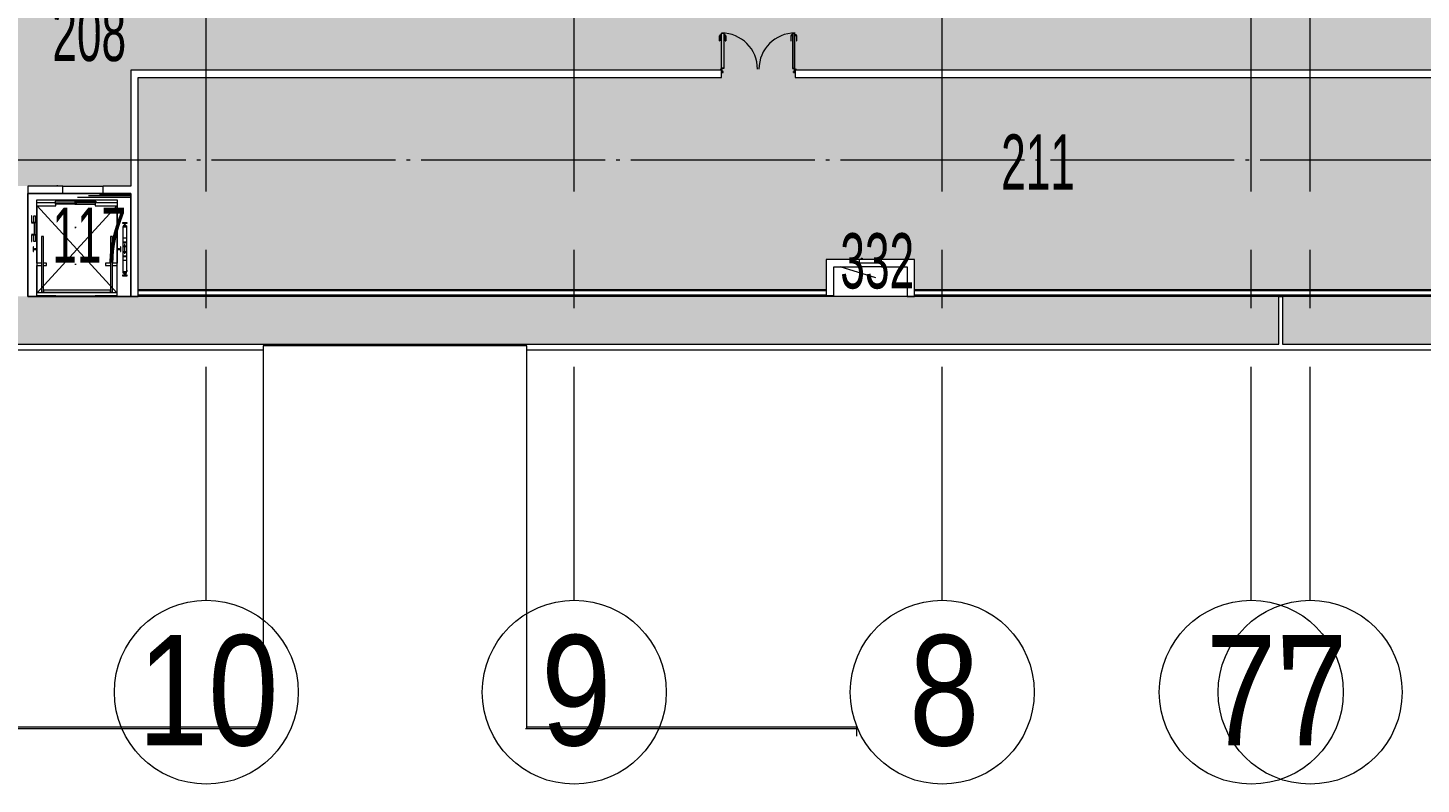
# Model space of a CAD drawing. Header units: metres. Extents: x -201 to 705, y -63 to 42.
# Drawn here: x 592.46 to 630.33, y -33.96 to -13.4 of the extents above; entities that cross this region are included whole.
import ezdxf

# ---------------------------------------------------------------- set-up
doc = ezdxf.new("R2010")
doc.units = ezdxf.units.M
for name, pattern in [('Dash', [3, 1.5, -1.5]), ('Grid Line', [11.1125, 6.35, -1.5875, 1.5875, -1.5875]), ('HAT AKSI', [5.6, 5, -0.3, 0, -0.3])]:
    doc.linetypes.add(name, pattern=pattern)
for name, color, linetype, lineweight in [('A-----NPP', 7, 'Continuous', 9), ('A-DETLGEM', 7, 'Continuous', 9), ('A_AREA', 7, 'Continuous', 9), ('A_DOOR', 7, 'Continuous', 9), ('A_GRID', 7, 'Continuous', 9), ('A_GRID_BALOON', 7, 'Continuous', 9), ('A_HATCH', 7, 'Continuous', 9), ('A_MECANIC', 7, 'Continuous', 9), ('A_RC', 7, 'Continuous', 9), ('A_TEXT_40', 7, 'Continuous', 9), ('A_WALL', 7, 'Continuous', 9), ('F-AFFFEQM', 7, 'Continuous', 9), ('G-PLANOTM', 7, 'Continuous', 9)]:
    doc.layers.add(name, color=color, linetype=linetype, lineweight=lineweight)
doc.styles.add('Arial Narrow_1', font='ARIALN.TTF', dxfattribs={"height": 3})
doc.styles.add('Arial Narrow_2', font='ARIALN.TTF', dxfattribs={"width": 0.7, "height": 1.5})
pattern_1 = [(45, (0, 0), (-0.442274, 0.442274), []), (45, (0.4423, 0), (-0.442274, 0.442274), [0.31274, -0.15637])]

# ---------------------------------------------------------------- blocks, each defined once
blk = doc.blocks.new('IC-TKN-M7-S22-000-10-A1-32-K-T-6C-200_rvt-3-14_73 _17_73_ TEKNİK KAT _FFL__ANAHTAR PLAN')
at = {"layer": 'A_HATCH', "true_color": 0x787878}
h = blk.add_hatch(dxfattribs=at)
h.set_pattern_fill('FP_3', color=8, style=0, pattern_type=2)
h.set_pattern_definition(pattern_1)
h.paths.add_polyline_path([(-106.648, -22), (-55.85, -22), (-55.85, -20.7), (-125.75, -20.7), (-125.75, -22), (-108.368, -22)])
h = blk.add_hatch(dxfattribs=at)
h.set_pattern_fill('FP_3', color=8, style=0, pattern_type=2)
h.set_pattern_definition(pattern_1)
h.paths.add_polyline_path([(-55.384, -22), (5.2, -22), (5.2, -20.7), (-55.75, -20.7), (-55.75, -22), (-55.386, -22)])
at = {"layer": 'A-----NPP'}
for p, q in [((-125.751, -22.15), (-83.453, -22.15)), ((-83.454, -22.05), (-83.454, -32.429)), ((-83.266, -22.05), (-83.454, -22.05)), ((-76.475, -22.05), (-83.266, -22.05)), ((-76.288, -22.05), (-76.475, -22.05)), ((-76.288, -32.429), (-76.288, -22.05)), ((-76.288, -22.15), (-55.384, -22.15)), ((-55.384, -22.15), (6.65, -22.15)), ((-83.437, -32.415), (-91.871, -32.415)), ((-91.871, -32.453), (-83.412, -32.453)), ((-76.33, -32.453), (-67.32, -32.453)), ((-67.32, -32.415), (-76.304, -32.415)), ((-67.32, -32.423), (-67.32, -32.415)), ((-67.32, -32.453), (-67.32, -32.423)), ((-67.32, -32.658), (-67.32, -32.453))]:
    blk.add_line(p, q, dxfattribs=at)
at = {"layer": 'A_RC'}
blk.add_line((-67.95, -20.7), (-67.95, -20.675), dxfattribs=at)
at = {"layer": 'A_WALL', "lineweight": 18}
for p, q in [((-55.85, -20.7), (-87.05, -20.7)), ((-55.85, -22), (-55.85, -20.7)), ((5.2, -20.7), (-55.75, -20.7)), ((-55.75, -20.7), (-55.75, -22)), ((-125.75, -22), (-55.85, -22)), ((-55.75, -22), (5.2, -22))]:
    blk.add_line(p, q, dxfattribs=at)
blk = doc.blocks.new('C1030_70_YK2 200x220cm - YK2 200x220cm-1520040-14_73 _17_73_ TEKNİK KAT _FFL__ANAHTAR PLAN')
at = {"layer": 'A-DETLGEM'}
for p, q in [((-1.05, 0.901), (-1.05, 1.036)), ((-1.04, 1.036), (-1.04, 0.901)), ((-1.03, 1.056), (-1, 1.056)), ((-1, 1.046), (-1.03, 1.046)), ((-0.999, 1.107), (-0.934, 1.107)), ((-0.999, 0.138), (-0.999, 1.107)), ((-0.938, 1.103), (-0.995, 1.103)), ((-0.995, 0.153), (-0.995, 1.103)), ((-0.938, 1.103), (-0.938, 0.153)), ((-0.935, 1.056), (-0.905, 1.056)), ((-0.905, 1.046), (-0.935, 1.046)), ((-0.934, 1.107), (-0.934, 0.62)), ((-0.895, 0.901), (-0.895, 1.036)), ((-0.885, 1.036), (-0.885, 0.901)), ((0.885, 1.036), (0.885, 0.901)), ((0.895, 0.901), (0.895, 1.036)), ((0.935, 1.056), (0.905, 1.056)), ((0.905, 1.046), (0.935, 1.046)), ((0.999, 1.107), (0.934, 1.107)), ((0.934, 1.107), (0.934, 0.62)), ((0.938, 1.103), (0.995, 1.103)), ((0.938, 1.103), (0.938, 0.153)), ((0.995, 0.153), (0.995, 1.103)), ((0.999, 0.138), (0.999, 1.107)), ((1.03, 1.056), (1, 1.056)), ((1, 1.046), (1.03, 1.046)), ((1.04, 1.036), (1.04, 0.901)), ((1.05, 0.901), (1.05, 1.036)), ((-0.934, 0.62), (-0.934, 0.149)), ((0.934, 0.62), (0.934, 0.149)), ((-0.991, 0.138), (-0.999, 0.138)), ((-0.938, 0.153), (-0.995, 0.153)), ((-0.991, 0.149), (-0.991, 0.138)), ((-0.934, 0.149), (-0.991, 0.149)), ((0.934, 0.149), (0.991, 0.149)), ((0.938, 0.153), (0.995, 0.153)), ((0.991, 0.149), (0.991, 0.138)), ((0.991, 0.138), (0.999, 0.138))]:
    blk.add_line(p, q, dxfattribs=at)
for centre, radius in [((-1, 0.13), 0.008), ((-1, 0.13), 0.006), ((1, 0.13), 0.008), ((1, 0.13), 0.006)]:
    blk.add_circle(centre, radius, dxfattribs=at)
for centre, radius, start, end in [((-1.03, 1.036), 0.02, 90, 180), ((-1.045, 0.901), 0.005, 180, 0), ((-1.03, 1.036), 0.01, 90, 180), ((-0.905, 1.036), 0.02, 360, 90), ((-0.905, 1.036), 0.01, 360, 90), ((-0.89, 0.901), 0.005, 180, 0), ((0.905, 1.036), 0.02, 90, 180), ((0.89, 0.901), 0.005, 180, 0), ((0.905, 1.036), 0.01, 90, 180), ((1.03, 1.036), 0.02, 0, 90), ((1.03, 1.036), 0.01, 360, 90), ((1.045, 0.901), 0.005, 180, 0)]:
    blk.add_arc(centre, radius, start, end, dxfattribs=at)
at = {"layer": 'A_DOOR'}
for p, q in [((-0.983, 0.118), (-1.038, 0.118)), ((-1.038, 0.118), (-1.038, 0.1)), ((-1.036, 0.1), (-1.036, 0.116)), ((-1.036, 0.116), (-0.985, 0.116)), ((-0.985, 0.095), (-0.987, 0.093)), ((-0.987, 0.093), (-0.987, 0.062)), ((-0.987, 0.062), (-0.985, 0.06)), ((-0.985, 0.116), (-0.985, 0.095)), ((-0.985, 0.092), (-0.983, 0.094)), ((-0.985, 0.063), (-0.985, 0.092)), ((-0.983, 0.061), (-0.985, 0.063)), ((-0.985, 0.06), (-0.985, 0.049)), ((-0.985, 0.049), (-0.965, 0.049)), ((-0.983, 0.045), (-0.985, 0.045)), ((-0.985, 0.045), (-0.985, 0.037)), ((-0.985, 0.037), (-0.957, 0.037)), ((-0.983, 0.094), (-0.983, 0.118)), ((-0.983, 0.051), (-0.983, 0.061)), ((-0.967, 0.051), (-0.983, 0.051)), ((-0.983, 0.039), (-0.983, 0.045)), ((-0.959, 0.039), (-0.983, 0.039)), ((-0.957, 0.061), (-0.967, 0.061)), ((-0.967, 0.061), (-0.967, 0.051)), ((-0.965, 0.049), (-0.965, 0.059)), ((-0.965, 0.059), (-0.959, 0.059)), ((-0.959, 0.059), (-0.959, 0.039)), ((-0.957, 0.037), (-0.957, 0.061)), ((0.967, 0.061), (0.957, 0.061)), ((0.957, 0.061), (0.957, 0.037)), ((0.957, 0.037), (0.985, 0.037)), ((0.959, 0.039), (0.959, 0.059)), ((0.959, 0.059), (0.965, 0.059)), ((0.983, 0.039), (0.959, 0.039)), ((0.965, 0.059), (0.965, 0.049)), ((0.965, 0.049), (0.985, 0.049)), ((0.967, 0.051), (0.967, 0.061)), ((0.983, 0.051), (0.967, 0.051)), ((1.038, 0.118), (0.983, 0.118)), ((0.983, 0.118), (0.983, 0.094)), ((0.983, 0.094), (0.985, 0.092)), ((0.985, 0.063), (0.983, 0.061)), ((0.983, 0.061), (0.983, 0.051)), ((0.985, 0.045), (0.983, 0.045)), ((0.983, 0.045), (0.983, 0.039)), ((0.985, 0.095), (0.985, 0.116)), ((0.985, 0.116), (1.036, 0.116)), ((0.987, 0.093), (0.985, 0.095)), ((0.985, 0.092), (0.985, 0.063)), ((0.985, 0.06), (0.987, 0.062)), ((0.985, 0.049), (0.985, 0.06)), ((0.985, 0.037), (0.985, 0.045)), ((0.987, 0.062), (0.987, 0.093)), ((1.036, 0.116), (1.036, 0.1)), ((1.038, 0.1), (1.038, 0.118))]:
    blk.add_line(p, q, dxfattribs=at)
for centre, start, end in [((-1, 0.13), 360, 90), ((1, 0.13), 90, 180)]:
    blk.add_arc(centre, 0.98, start, end, dxfattribs=at)
blk = doc.blocks.new('D1010_10_Asansör - D1010_10_Yolcu Asansörü Tek Yön-3866415-14_73 _17_73_ TEKNİK KAT _FFL__ANAHTAR PLAN')
at = {"layer": 'A_MECANIC'}
for p, q in [((-0.246, -0.1), (-0.246, 0.1)), ((-0.246, 0.1), (0.854, 0.1)), ((0.854, -0.1), (0.854, 0.1)), ((1.604, -0.1), (-1.196, -0.1)), ((-1.196, -0.1), (-1.196, -2.9)), ((-1.196, -2.9), (-1.196, -0.1)), ((-1.196, -0.1), (1.604, -0.1)), ((-0.952, -0.275), (1.23, -0.275)), ((-0.952, -1.999), (-0.952, -0.275)), ((-0.436, -0.355), (-0.952, -0.355)), ((0.098, -0.316), (-0.458, -0.316)), ((-0.458, -0.316), (-0.458, -0.355)), ((-0.458, -0.355), (0.098, -0.355)), ((-0.443, -0.357), (0.113, -0.357)), ((-0.443, -0.396), (-0.443, -0.357)), ((-0.436, -0.435), (-0.436, -0.355)), ((0.083, -0.357), (0.083, -0.396)), ((0.639, -0.357), (0.083, -0.357)), ((0.09, -0.404), (0.09, -0.309)), ((0.098, -0.355), (0.098, -0.316)), ((0.098, -0.316), (0.654, -0.316)), ((0.098, -0.355), (0.098, -0.316)), ((0.654, -0.355), (0.098, -0.355)), ((0.105, -0.404), (0.105, -0.309)), ((0.113, -0.357), (0.113, -0.396)), ((0.154, -0.204), (1.604, -0.204)), ((0.454, -0.162), (1.604, -0.162)), ((0.631, -0.355), (0.631, -0.435)), ((1.23, -0.355), (0.631, -0.355)), ((0.639, -0.396), (0.639, -0.357)), ((0.654, -0.316), (0.654, -0.355)), ((0.754, -0.121), (1.604, -0.121)), ((1.23, -0.275), (1.23, -1.999)), ((1.604, -2.9), (1.604, -0.1)), ((1.604, -0.1), (1.604, -2.9)), ((-1.091, -0.711), (-1.096, -0.711)), ((-1.091, -0.892), (-1.091, -0.711)), ((-1.037, -0.711), (-0.987, -0.711)), ((-1.037, -0.892), (-1.037, -0.711)), ((-0.987, -0.711), (-0.987, -0.892)), ((-0.942, -0.435), (-0.436, -0.435)), ((-0.942, -1.999), (-0.942, -0.435)), ((-0.942, -2.805), (1.218, -0.435)), ((1.218, -2.805), (-0.942, -0.435)), ((0.113, -0.396), (-0.443, -0.396)), ((0.083, -0.396), (0.639, -0.396)), ((0.631, -0.435), (1.218, -0.435)), ((1.218, -0.435), (1.218, -1.999)), ((-1.096, -0.897), (-1.037, -0.897)), ((-0.987, -0.892), (-1.091, -0.892)), ((-1.037, -0.897), (-0.987, -0.897)), ((-1.037, -0.906), (-1.037, -0.897)), ((-0.987, -0.906), (-1.037, -0.906)), ((-1.022, -0.906), (-1.022, -1.211)), ((-1.002, -1.211), (-1.002, -0.906)), ((-0.987, -0.897), (-0.987, -0.892)), ((-0.987, -0.897), (-0.987, -0.906)), ((0.113, -1.029), (0.083, -1.029)), ((0.098, -1.044), (0.098, -1.014)), ((1.377, -0.9), (1.377, -0.91)), ((1.504, -0.9), (1.377, -0.9)), ((1.381, -0.913), (1.432, -0.915)), ((1.385, -1.016), (1.385, -1.055)), ((1.385, -1.055), (1.39, -1.055)), ((1.39, -2.187), (1.39, -1.016)), ((1.409, -0.964), (1.395, -0.991)), ((1.395, -0.991), (1.395, -1.005)), ((1.484, -1.005), (1.396, -1.005)), ((1.396, -1.01), (1.484, -1.01)), ((1.414, -0.961), (1.431, -0.961)), ((1.431, -0.961), (1.431, -0.995)), ((1.431, -0.995), (1.449, -0.995)), ((1.432, -0.938), (1.432, -0.989)), ((1.432, -0.989), (1.448, -0.989)), ((1.436, -0.918), (1.436, -0.935)), ((1.445, -0.935), (1.445, -0.918)), ((1.448, -0.915), (1.5, -0.913)), ((1.448, -0.989), (1.448, -0.938)), ((1.449, -0.961), (1.467, -0.961)), ((1.449, -0.995), (1.449, -0.961)), ((1.472, -0.964), (1.485, -0.991)), ((1.485, -0.991), (1.485, -1.005)), ((1.49, -2.187), (1.49, -1.016)), ((1.49, -1.055), (1.495, -1.055)), ((1.495, -1.055), (1.495, -1.016)), ((1.504, -0.91), (1.504, -0.9)), ((-1.037, -1.221), (-1.096, -1.221)), ((-1.096, -1.406), (-1.091, -1.406)), ((-1.091, -1.226), (-0.987, -1.226)), ((-1.091, -1.406), (-1.091, -1.226)), ((-1.037, -1.211), (-1.037, -1.221)), ((-0.987, -1.211), (-1.037, -1.211)), ((-0.987, -1.221), (-1.037, -1.221)), ((-1.037, -1.406), (-1.037, -1.226)), ((-0.987, -1.406), (-1.037, -1.406)), ((-0.987, -1.221), (-0.987, -1.211)), ((-0.987, -1.226), (-0.987, -1.221)), ((-0.987, -1.226), (-0.987, -1.406)), ((-0.774, -1.275), (-0.825, -1.275)), ((-0.825, -1.275), (-0.825, -2.787)), ((-0.774, -2.787), (-0.774, -1.275)), ((1.052, -1.275), (1.052, -2.787)), ((1.103, -1.275), (1.052, -1.275)), ((1.103, -2.787), (1.103, -1.275)), ((1.49, -1.321), (1.39, -1.321)), ((1.49, -1.426), (1.391, -1.426)), ((1.391, -1.436), (1.49, -1.436)), ((1.44, -1.741), (1.44, -1.471)), ((-1.056, -1.557), (-1.056, -1.684)), ((-1.046, -1.557), (-1.056, -1.557)), ((-1.056, -1.684), (-1.046, -1.684)), ((-1.041, -1.612), (-1.043, -1.56)), ((-1.043, -1.68), (-1.041, -1.628)), ((-1.021, -1.615), (-1.038, -1.615)), ((-1.038, -1.625), (-1.021, -1.625)), ((-0.967, -1.612), (-1.018, -1.612)), ((-1.018, -1.628), (-0.967, -1.628)), ((-0.967, -1.628), (-0.967, -1.612)), ((1.245, -1.612), (1.245, -1.628)), ((1.296, -1.612), (1.245, -1.612)), ((1.245, -1.628), (1.296, -1.628)), ((1.317, -1.615), (1.299, -1.615)), ((1.299, -1.625), (1.317, -1.625)), ((1.322, -1.56), (1.32, -1.612)), ((1.32, -1.628), (1.322, -1.68)), ((1.334, -1.557), (1.325, -1.557)), ((1.325, -1.684), (1.334, -1.684)), ((1.334, -1.684), (1.334, -1.557)), ((1.49, -1.538), (1.391, -1.538)), ((1.391, -1.548), (1.49, -1.548)), ((1.49, -1.693), (1.391, -1.693)), ((1.391, -1.703), (1.49, -1.703)), ((1.49, -1.806), (1.391, -1.806)), ((1.391, -1.816), (1.49, -1.816)), ((-0.952, -1.999), (-0.952, -2.059)), ((-0.825, -1.999), (-0.952, -1.999)), ((-0.952, -2.885), (-0.952, -2.059)), ((-0.952, -2.059), (-0.825, -2.059)), ((-0.942, -2.805), (-0.942, -2.059)), ((-0.686, -1.999), (-0.774, -1.999)), ((-0.774, -2.059), (-0.686, -2.059)), ((-0.686, -2.059), (-0.686, -1.999)), ((0.083, -2.029), (0.113, -2.029)), ((0.098, -2.043), (0.098, -2.013)), ((0.914, -1.999), (0.914, -2.059)), ((1.052, -1.999), (0.914, -1.999)), ((0.914, -2.059), (1.052, -2.059)), ((1.23, -1.999), (1.103, -1.999)), ((1.103, -2.059), (1.23, -2.059)), ((1.218, -2.059), (1.218, -2.805)), ((1.23, -2.059), (1.23, -1.999)), ((1.23, -2.885), (1.23, -2.059)), ((1.385, -2.187), (1.385, -2.226)), ((1.39, -2.187), (1.385, -2.187)), ((1.39, -1.921), (1.49, -1.921)), ((1.39, -2.226), (1.39, -2.187)), ((1.395, -2.251), (1.395, -2.237)), ((1.409, -2.278), (1.395, -2.251)), ((1.484, -2.232), (1.396, -2.232)), ((1.396, -2.237), (1.484, -2.237)), ((1.431, -2.247), (1.431, -2.281)), ((1.449, -2.247), (1.431, -2.247)), ((1.432, -2.25), (1.432, -2.301)), ((1.448, -2.25), (1.432, -2.25)), ((1.448, -2.301), (1.448, -2.25)), ((1.449, -2.281), (1.449, -2.247)), ((1.472, -2.278), (1.485, -2.251)), ((1.485, -2.251), (1.485, -2.237)), ((1.495, -2.187), (1.49, -2.187)), ((1.49, -2.187), (1.49, -2.226)), ((1.495, -2.226), (1.495, -2.187)), ((1.377, -2.329), (1.377, -2.339)), ((1.377, -2.339), (1.504, -2.339)), ((1.432, -2.324), (1.381, -2.326)), ((1.431, -2.281), (1.414, -2.281)), ((1.436, -2.304), (1.436, -2.321)), ((1.445, -2.321), (1.445, -2.304)), ((1.5, -2.326), (1.448, -2.324)), ((1.467, -2.281), (1.449, -2.281)), ((1.504, -2.339), (1.504, -2.329)), ((-1.196, -2.9), (1.604, -2.9)), ((1.604, -2.9), (-1.196, -2.9)), ((-0.952, -2.885), (1.23, -2.885)), ((-0.436, -2.885), (-0.952, -2.885)), ((-0.436, -2.805), (-0.942, -2.805)), ((-0.825, -2.787), (-0.774, -2.787)), ((1.052, -2.736), (-0.774, -2.736)), ((-0.774, -2.736), (-0.774, -2.787)), ((-0.774, -2.787), (1.052, -2.787)), ((0.631, -2.805), (-0.436, -2.805)), ((1.218, -2.805), (0.631, -2.805)), ((1.23, -2.885), (0.631, -2.885)), ((1.052, -2.787), (1.052, -2.736)), ((1.052, -2.787), (1.103, -2.787))]:
    blk.add_line(p, q, dxfattribs=at)
for centre, radius, start, end in [((1.382, -0.908), 0.005, 201, 259.5356), ((1.396, -1.016), 0.011, 90, 180), ((1.396, -1.016), 0.006, 90, 180), ((1.432, -0.918), 0.00313, 0, 90), ((1.431, -0.933), 0.00502, 288.4495, 341.5318), ((1.448, -0.918), 0.00313, 90, 180), ((1.45, -0.933), 0.00551, 201.2956, 248.7044), ((1.484, -1.016), 0.011, 0, 90), ((1.484, -1.016), 0.006, 0, 90), ((1.499, -0.908), 0.005, 280.4644, 339), ((-1.048, -1.561), 0.005, 10.4644, 69), ((-1.048, -1.679), 0.005, 291, 349.5356), ((-1.038, -1.612), 0.00313, 180, 270), ((-1.038, -1.628), 0.00313, 90, 180), ((-1.023, -1.61), 0.00502, 288.4682, 341.5505), ((-1.023, -1.63), 0.00551, 21.2956, 68.7044), ((1.301, -1.61), 0.00502, 198.4495, 251.5318), ((1.301, -1.63), 0.00551, 111.2956, 158.7044), ((1.317, -1.612), 0.00313, 270, 0), ((1.317, -1.628), 0.00313, 0, 90), ((1.327, -1.561), 0.005, 111, 169.5356), ((1.327, -1.679), 0.005, 190.4644, 249), ((1.396, -2.226), 0.011, 180, 264.7841), ((1.396, -2.226), 0.006, 180, 270), ((1.484, -2.226), 0.011, 270, 0), ((1.484, -2.226), 0.006, 270, 0), ((1.382, -2.331), 0.005, 100.4644, 159), ((1.414, -2.276), 0.005, 206.5651, 270), ((1.431, -2.306), 0.00502, 18.4682, 71.5505), ((1.432, -2.321), 0.00313, 270, 360), ((1.45, -2.306), 0.00551, 111.2956, 158.7044), ((1.448, -2.321), 0.00313, 180, 270), ((1.467, -2.276), 0.005, 270, 333.4349), ((1.499, -2.331), 0.005, 21, 79.5356)]:
    blk.add_arc(centre, radius, start, end, dxfattribs=at)
at = {"layer": 'F-AFFFEQM'}
for p, q in [((-0.446, 0.103), (-0.346, 0.103)), ((-0.446, 0.1), (-0.446, 0.103)), ((-0.381, 0.104), (-0.411, 0.104)), ((-0.381, 0.104), (-0.411, 0.104)), ((-0.381, 0.104), (-0.411, 0.104)), ((-0.381, 0.104), (-0.411, 0.104)), ((-0.346, 0.103), (-0.346, 0.1))]:
    blk.add_line(p, q, dxfattribs=at)
blk = doc.blocks.new('D2030_10_U Kanal Ekipmanı - U Kanal Ekipmanı-3943053-14_73 _17_73_ TEKNİK KAT _FFL__ANAHTAR PLAN')
at = {"layer": 'G-PLANOTM'}
for p, q in [((-0.155, 0), (-0.155, 20)), ((-0.15, 0), (-0.15, 20)), ((-0.03, 0), (-0.03, 20)), ((-0.025, 20), (-0.025, 0)), ((0, 0), (0, 20)), ((-0.18, 10), (-0.18, 10.1))]:
    blk.add_line(p, q, dxfattribs=at)
blk = doc.blocks.new('D2030_10_U Kanal Ekipmanı - U Kanal Ekipmanı-3943277-14_73 _17_73_ TEKNİK KAT _FFL__ANAHTAR PLAN')
at = {"layer": 'G-PLANOTM'}
for p, q in [((-0.155, 0), (-0.155, 18.7)), ((-0.15, 0), (-0.15, 18.7)), ((-0.03, 0), (-0.03, 18.7)), ((-0.025, 18.7), (-0.025, 0)), ((0, 0), (0, 18.7)), ((-0.155, 0), (-0.18, 0))]:
    blk.add_line(p, q, dxfattribs=at)
blk = doc.blocks.new('B3060_50_Kapak 80x80 _1_ - Kapak 80x80-4108320-14_73 _17_73_ TEKNİK KAT _FFL__ANAHTAR PLAN')
at = {"layer": 'A_DOOR'}
for p, q in [((-66.65, 2.9), (-67.25, 2.9)), ((-66.65, 2.9), (-67.25, 2.9)), ((-67.25, 2.8), (-67.25, 2.9)), ((-66.65, 2.8), (-67.25, 2.8)), ((-67.2, 2.939), (-67.177, 2.939)), ((-67.2, 2.939), (-67.2, 2.9)), ((-67.177, 2.939), (-67.177, 2.9)), ((-66.65, 2.8), (-66.65, 2.9))]:
    blk.add_line(p, q, dxfattribs=at)
blk = doc.blocks.new('Grid - Aks Sembolü-236857-14_73 _17_73_ TEKNİK KAT _FFL__ANAHTAR PLAN')
at = {"layer": 'A_GRID_BALOON', "color": 253, "true_color": 0xaaaaaa}
blk.add_circle((0, 0), 0.005, dxfattribs=at)

msp = doc.modelspace()

# ---------------------------------------------------------------- hatches: boundary and pattern name
at = {"layer": 'A_AREA', "true_color": 0xf5daa0}
msp.add_hatch(color=41, dxfattribs=at).paths.add_polyline_path([(589.378, -17.7), (595.264, -17.7), (595.264, -14.55), (611.314, -14.55), (611.314, -14.65), (613.314, -14.65), (613.314, -14.55), (672.287, -14.55), (672.287, -14.65), (673.287, -14.65), (673.287, -14.55), (673.882, -14.55), (673.882, -14.65), (674.882, -14.65), (674.882, -14.55), (677.264, -14.55), (677.264, -13.45), (677.364, -13.45), (677.364, -12.45), (677.264, -12.45), (677.264, -12.25), (672.264, -12.25), (672.264, -12.15), (670.264, -12.15), (670.261, -12.25), (668.564, -12.25), (668.564, -12.05), (666.564, -12.05), (666.564, -12.25), (650.264, -12.25), (650.264, -12.15), (648.264, -12.15), (648.264, -12.25), (633.314, -12.25), (633.314, -12.15), (631.314, -12.15), (631.314, -12.25), (626.564, -12.25), (626.564, -11.35), (626.464, -11.35), (626.464, -12.25), (622.514, -12.25), (622.514, -12.15), (620.514, -12.15), (620.514, -12.25), (609.064, -12.25), (609.064, -12.289), (609.041, -12.289), (609.041, -12.25), (606.364, -12.25), (606.364, -12.15), (604.364, -12.15), (604.364, -12.25), (589.364, -12.25), (589.364, -12.45), (589.264, -12.45), (589.264, -14.45), (589.364, -14.45), (589.364, -17.7)])
at = {"layer": 'A_AREA', "true_color": 0xfadecb}
h = msp.add_hatch(color=254, dxfattribs=at)
h.paths.add_polyline_path([(614.264, -20.7), (614.264, -20.675), (614.164, -20.675), (614.164, -20.7)])
h.paths.add_polyline_path([(601.464, -20.52), (614.164, -20.52), (614.164, -19.7), (615.114, -19.7), (615.114, -19.661), (615.136, -19.661), (615.136, -19.7), (616.564, -19.7), (616.564, -20.52), (636.564, -20.52), (636.564, -14.75), (613.314, -14.75), (613.314, -14.65), (611.314, -14.65), (611.314, -14.75), (595.464, -14.75), (595.464, -20.52), (600.604, -20.52)])
at = {"layer": 'A_AREA', "true_color": 0xffff80}
msp.add_hatch(color=51, dxfattribs=at).paths.add_polyline_path([(614.364, -20.7), (614.364, -20.7), (614.364, -20.675), (614.264, -20.675), (614.264, -20.7)])

# ---------------------------------------------------------------- linework, layer by layer
at = {"layer": 'A_AREA', "linetype": 'Dash'}
msp.add_line((626.464, -20.7), (626.564, -20.7), dxfattribs=at)
at = {"layer": 'A_GRID', "color": 253, "linetype": 'Grid Line', "true_color": 0xaaaaaa}
for p, q in [((597.314, -28.963), (597.314, 13.652)), ((607.314, -28.963), (607.314, 13.652)), ((617.314, -28.963), (617.314, 13.652)), ((625.714, -28.963), (625.714, 13.652)), ((627.314, -28.963), (627.314, 13.652)), ((699.353, -20.7), (486.527, -20.7))]:
    msp.add_line(p, q, dxfattribs=at)
at = {"layer": 'A_GRID', "color": 21, "linetype": 'HAT AKSI', "true_color": 0xffaaaa}
msp.add_line((699.353, -17), (486.527, -17), dxfattribs=at)
at = {"layer": 'A_RC'}
for p, q in [((595.464, -20.52), (614.164, -20.52)), ((616.564, -20.52), (636.564, -20.52))]:
    msp.add_line(p, q, dxfattribs=at)
at = {"layer": 'A_TEXT_40'}
msp.add_line((615.506, -20.2), (614.545, -19.895), dxfattribs=at)
at = {"layer": 'A_WALL', "lineweight": 18}
for p, q in [((611.314, -14.55), (595.264, -14.55)), ((595.264, -14.55), (595.264, -17.7)), ((595.464, -14.75), (611.314, -14.75)), ((595.464, -20.7), (595.464, -14.75)), ((611.314, -14.75), (611.314, -14.55)), ((672.287, -14.55), (613.314, -14.55)), ((613.314, -14.55), (613.314, -14.75)), ((613.314, -14.75), (636.564, -14.75)), ((593.414, -17.7), (592.464, -17.7)), ((592.464, -17.7), (592.464, -17.9)), ((595.264, -17.7), (594.514, -17.7)), ((614.164, -19.7), (614.164, -20.675)), ((615.064, -19.7), (614.164, -19.7)), ((614.364, -20.675), (614.364, -19.9)), ((614.364, -19.9), (615.064, -19.9)), ((615.064, -19.9), (615.064, -19.8)), ((616.564, -19.7), (615.664, -19.7)), ((615.664, -19.8), (615.664, -19.9)), ((615.664, -19.9), (616.364, -19.9)), ((616.364, -19.9), (616.364, -20.7)), ((616.564, -20.7), (616.564, -19.7)), ((595.264, -20.7), (595.464, -20.7)), ((614.164, -20.675), (614.364, -20.675)), ((616.364, -20.7), (616.564, -20.7))]:
    msp.add_line(p, q, dxfattribs=at)
at = {"layer": 'A_WALL'}
msp.add_line((615.664, -19.9), (615.064, -19.9), dxfattribs=at)

# ---------------------------------------------------------------- block references
at = {"lineweight": 5}
msp.add_blockref('IC-TKN-M7-S22-000-10-A1-32-K-T-6C-200_rvt-3-14_73 _17_73_ TEKNİK KAT _FFL__ANAHTAR PLAN', (682.314, 0), dxfattribs=at)
at = {"layer": 'A_DOOR'}
for name, p in [('C1030_70_YK2 200x220cm - YK2 200x220cm-1520040-14_73 _17_73_ TEKNİK KAT _FFL__ANAHTAR PLAN', (612.314, -14.65)), ('B3060_50_Kapak 80x80 _1_ - Kapak 80x80-4108320-14_73 _17_73_ TEKNİK KAT _FFL__ANAHTAR PLAN', (682.314, -22.6))]:
    msp.add_blockref(name, p, dxfattribs=at)
at = {"layer": 'A_GRID_BALOON', "color": 253, "true_color": 0xaaaaaa, "xscale": 499.9999999999995, "yscale": 499.9999999999995, "zscale": 499.9999999999995}
for p in [(597.314, -31.463), (607.314, -31.463), (617.314, -31.463), (625.714, -31.463), (627.314, -31.463)]:
    msp.add_blockref('Grid - Aks Sembolü-236857-14_73 _17_73_ TEKNİK KAT _FFL__ANAHTAR PLAN', p, dxfattribs=at)
at = {"layer": 'A_MECANIC'}
msp.add_blockref('D1010_10_Asansör - D1010_10_Yolcu Asansörü Tek Yön-3866415-14_73 _17_73_ TEKNİK KAT _FFL__ANAHTAR PLAN', (593.66, -17.8), dxfattribs=at)
at = {"layer": 'G-PLANOTM'}
for name, p, rotation in [('D2030_10_U Kanal Ekipmanı - U Kanal Ekipmanı-3943277-14_73 _17_73_ TEKNİK KAT _FFL__ANAHTAR PLAN', (614.164, -20.52), 89.99999999999993), ('D2030_10_U Kanal Ekipmanı - U Kanal Ekipmanı-3943053-14_73 _17_73_ TEKNİK KAT _FFL__ANAHTAR PLAN', (636.564, -20.52), 89.99999999999977)]:
    msp.add_blockref(name, p, dxfattribs=dict(at, rotation=rotation))

# ---------------------------------------------------------------- texts
at = {"layer": 'A_GRID_BALOON', "color": 253, "true_color": 0xaaaaaa, "char_height": 3, "attachment_point": 1, "style": 'Arial Narrow_1'}
for s, insert, width in [('10', (595.453, -29.91), 4.64979), ('\\fArial Narrow|b0|i0|c162|p34|;9', (606.413, -29.91), 2.32489), ('\\fArial Narrow|b0|i0|c162|p34|;8', (616.413, -29.91), 2.32489), ("7'", (624.481, -29.91), 3.12658), ('\\fArial Narrow|b0|i0|c162|p34|;7', (626.413, -29.91), 2.32489)]:
    msp.add_mtext(s, dxfattribs=dict(at, insert=insert, width=width))
at = {"layer": 'A_TEXT_40', "char_height": 1.5, "width": 2.44114, "attachment_point": 1, "style": 'Arial Narrow_2'}
for s, insert in [('208', (593.128, -12.801)), ('211', (618.916, -16.298)), ('117', (593.128, -18.285)), ('332', (614.545, -18.985))]:
    msp.add_mtext(s, dxfattribs=dict(at, insert=insert))

doc.saveas('drawing.dxf')
